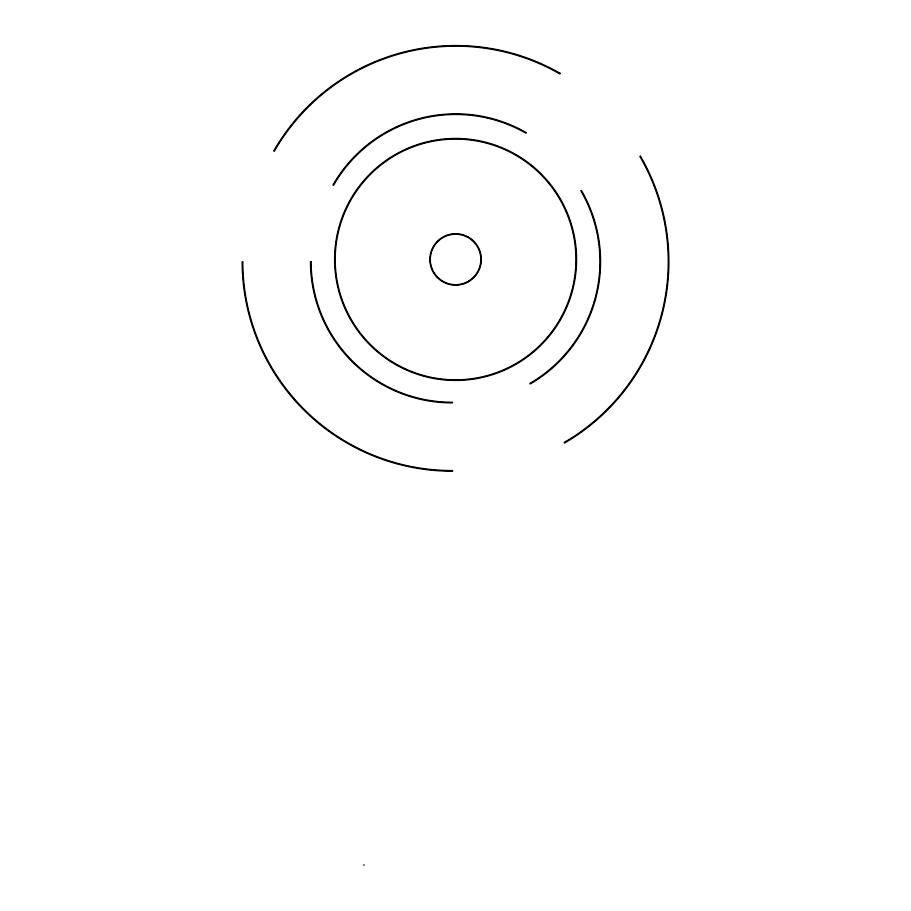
<?xml version="1.0" encoding="UTF-8"?>
<svg xmlns="http://www.w3.org/2000/svg" width="911" height="911" viewBox="0 0 911 911"><rect width="100%" height="100%" fill="white"/><g stroke="black" fill="none" stroke-linecap="round" stroke-linejoin="round"><path stroke-width="1.37" d="M429.878 258.986L430.345 258.644L429.878 259.02A25.724 25.724 0 0 1 467.969 236.906L467.445 237.133L468.003 236.917M468.584 237.782L468.641 237.817A25.269 25.269 0 0 1 468.664 281.066L468.766 281.009M364.138 864.96L363.671 864.983M467.833 281.545L467.742 282.114L467.855 281.522A25.269 25.269 0 0 1 430.311 259.977L429.969 259.965M334.61 259.851L335.225 259.851M334.622 259.737L335.237 259.737M430.334 259.988L429.878 260.079A25.724 25.724 0 0 0 468.049 281.954M430.311 259.009A25.269 25.269 0 0 1 467.742 237.304M468.823 237.395A25.724 25.724 0 0 1 468.903 281.453M526.159 132.596L525.852 133.131A140.898 140.898 0 0 0 333.54 185.263L333.005 184.956A141.512 141.512 0 0 1 526.159 132.596M560.14 73.347L559.832 73.882A209.2 209.2 0 0 0 274.279 151.283L273.755 150.975A209.815 209.815 0 0 1 560.14 73.347M581.4 190.524L580.876 190.832A140.898 140.898 0 0 1 529.86 383.451L530.168 383.975A141.512 141.512 0 0 0 581.4 190.524M640.456 156.202L639.921 156.51A209.2 209.2 0 0 1 564.182 442.507L564.49 443.031A209.815 209.815 0 0 0 640.456 156.202M242.77 261.958L242.155 261.958A209.815 209.815 0 0 0 452.573 471.158L452.573 470.554A209.2 209.2 0 0 1 242.77 261.958M311.072 261.764L310.457 261.764A141.512 141.512 0 0 0 452.38 402.856L452.38 402.252A140.898 140.898 0 0 1 311.072 261.764M391.844 361.576A120.377 120.377 0 0 0 575.877 263.575A120.377 120.377 0 0 0 398.995 153.196A120.377 120.377 0 0 0 391.844 361.576M391.525 362.088A120.981 120.981 0 0 0 576.492 263.598A120.981 120.981 0 0 0 398.711 152.661A120.981 120.981 0 0 0 391.525 362.088"/></g></svg>
